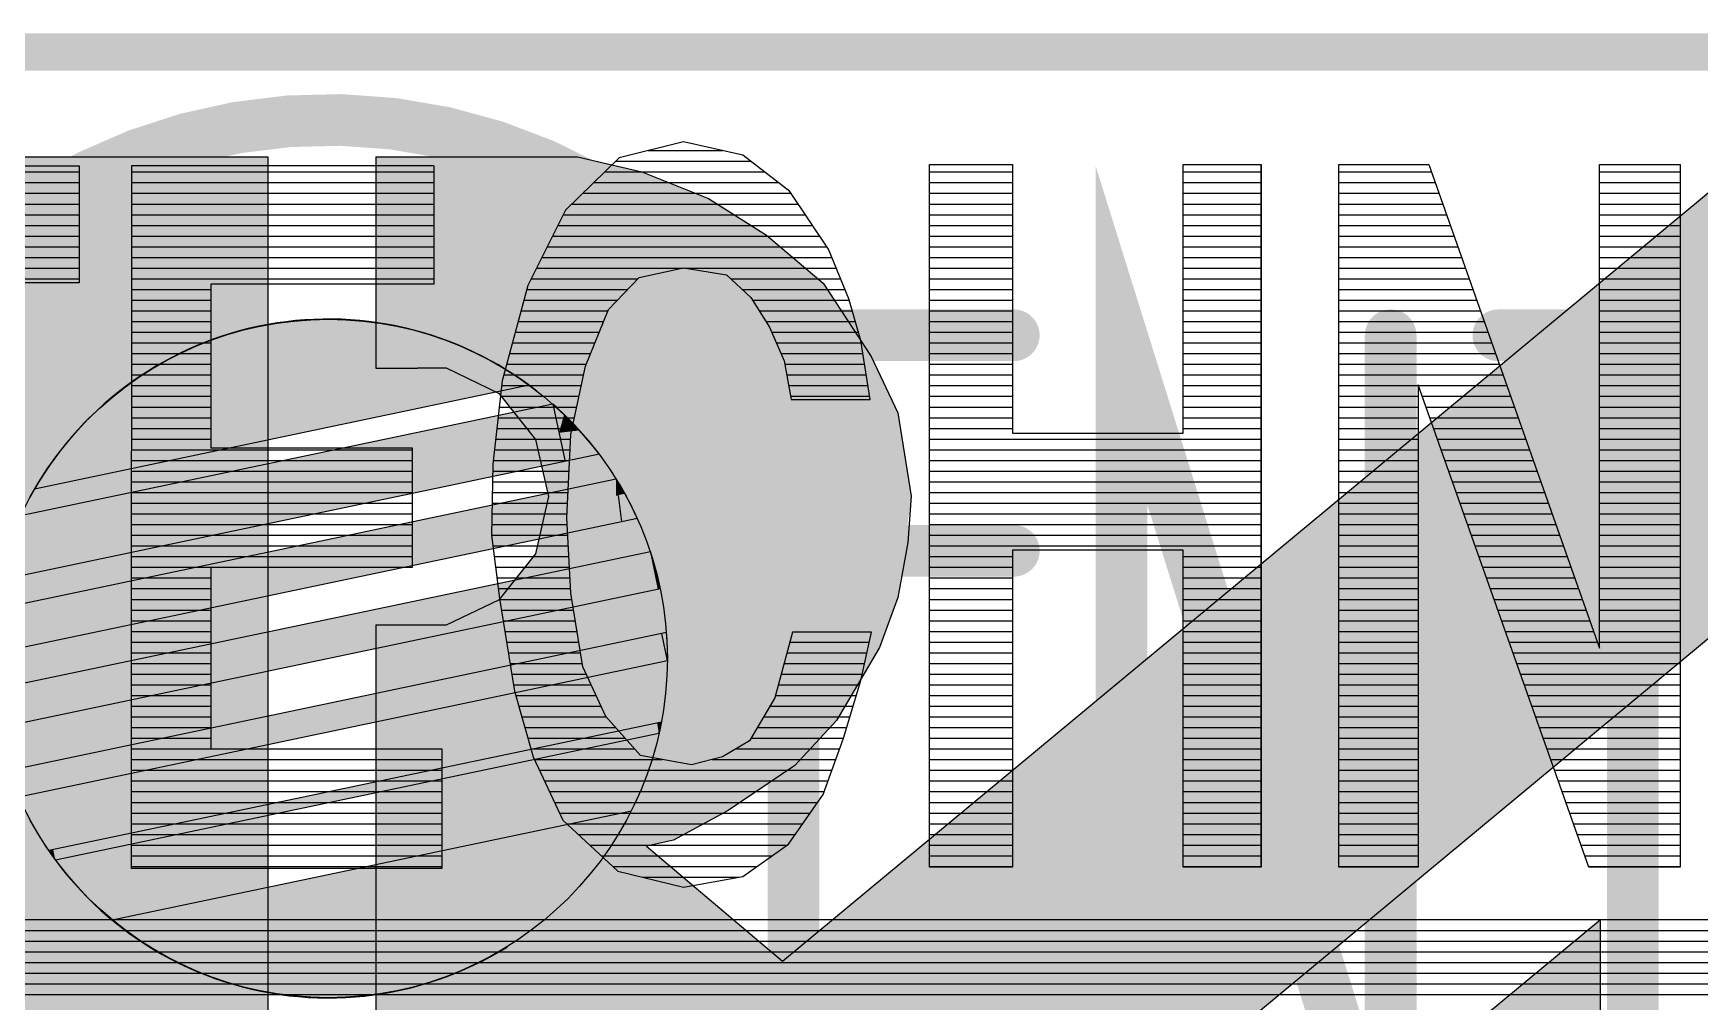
# Model space of a CAD drawing. Header units: inches. Extents: x 2625 to 3066, y 1222 to 1501.
# Drawn here: x 2754.82 to 2778.69, y 1238.63 to 1252.49 of the extents above; entities that cross this region are included whole.
import ezdxf

# ---------------------------------------------------------------- set-up
doc = ezdxf.new("R2010")
doc.units = ezdxf.units.IN
doc.header["$MEASUREMENT"] = 0
for name, color, linetype in [('WLogo Century', 7, 'Continuous'), ('WLogo RAE', 7, 'Continuous'), ('WLogoTSI', 7, 'Continuous')]:
    doc.layers.add(name, color=color, linetype=linetype)

# ---------------------------------------------------------------- blocks, each defined once
blk = doc.blocks.new('L-C')
for p, q in [((0.60085, 1.33411), (0.52679, 1.68703)), ((0.61867, 1.34107), (0.54591, 1.68782)), ((0.63969, 1.35247), (0.56974, 1.68583)), ((0.55766, 1.32544), (0.48376, 1.67761)), ((0.58107, 1.32877), (0.50653, 1.68396)), ((0.65298, 1.36143), (0.58551, 1.68297)), ((0.5425, 1.32491), (0.46966, 1.672)), ((0.67979, 1.38623), (0.62003, 1.67105)), ((0.68988, 1.39894), (0.63437, 1.66346)), ((0.50374, 1.32957), (0.43601, 1.65235)), ((0.50985, 1.32825), (0.44111, 1.65582)), ((0.46221, 1.34429), (0.40394, 1.62198)), ((0.67979, 1.38623), (0.64913, 1.37979)), ((0.63969, 1.35247), (0.61687, 1.34965)), ((0.5425, 1.32491), (0.55712, 1.32798)), ((0.5425, 1.32491), (0.55712, 1.32798)), ((0.60085, 1.33411), (0.58083, 1.32991)), ((0.60085, 1.33411), (0.58083, 1.32991))]:
    blk.add_line(p, q)
at = {"const_width": 0.02764}
blk.add_lwpolyline([(0.76397, 1.32076, 2.151009), (0.32363, 1.32076, 2.25)], format="xyb", dxfattribs=at)
at = {"const_width": 0.01382}
for points in [[(0.76397, 1.32767, 1), (0.76397, 1.31384, 1)], [(0.60139, 1.14667, 1), (0.60139, 1.13285, 1)], [(0.71658, 1.14667, 1), (0.71658, 1.13285, 1)], [(0.71658, 1.08908, 1), (0.71658, 1.07526, 1)], [(0.71658, 0.9451, 1), (0.71658, 0.93127, 1)], [(0.71658, 0.8875, 1), (0.71658, 0.87368, 1)]]:
    blk.add_lwpolyline(points, format="xyb", close=True, dxfattribs=at)
at = {"const_width": 0.02764}
for points in [[(0.25583, 1.13976), (0.25583, 1.25757), (0.71658, 1.25757), (0.71658, 1.13976)], [(0.60139, 1.25757), (0.60139, 1.13976)], [(0.71658, 0.93818), (0.25583, 0.93818), (0.71658, 1.08217), (0.25583, 1.08217)], [(0.71658, 0.88059), (0.71658, 0.73661)], [(0.71658, 0.8086), (0.25583, 0.8086)]]:
    blk.add_lwpolyline(points, dxfattribs=at)
blk.add_circle((0.5438, 1.50637), 0.18133)
for centre, radius, start, end in [((0.5438, 1.50637), 0.18146, 108.99781, 211.85418), ((0.5438, 1.50637), 0.18146, 123.47159, 126.44222), ((0.54418, 1.50645), 0.18108, 321.96124, 61.74085), ((0.5438, 1.50637), 0.18146, 306.9897, 318.54113), ((0.5438, 1.50637), 0.18146, 294.36867, 303.739), ((0.52637, 1.41911), 0.09235, 255.81673, 259.69463), ((0.5438, 1.50637), 0.18146, 281.85105, 288.32231), ((0.5438, 1.50637), 0.18146, 269.58771, 274.37892)]:
    blk.add_arc(centre, radius, start, end)
for points in [[(0.52679, 1.68703), (0.60085, 1.33411), (0.50677, 1.68283), (0.58083, 1.32991)], [(0.56974, 1.68583), (0.63969, 1.35247), (0.54771, 1.67924), (0.61687, 1.34965)], [(0.48429, 1.67507), (0.55712, 1.32798), (0.46966, 1.672), (0.5425, 1.32491)], [(0.62003, 1.67105), (0.67979, 1.38623), (0.58936, 1.66461), (0.64913, 1.37979)], [(0.66213, 1.5312), (0.63437, 1.66346), (0.66213, 1.5312), (0.65078, 1.65295)], [(0.43601, 1.65235), (0.44159, 1.65352), (0.43601, 1.65235), (0.44111, 1.65582)], [(0.44159, 1.65352), (0.50937, 1.33055), (0.43601, 1.65235), (0.50374, 1.32957)], [(0.66213, 1.5312), (0.65078, 1.65295), (0.66213, 1.5312), (0.66702, 1.63958)], [(0.66213, 1.5312), (0.66702, 1.63958), (0.66213, 1.5312), (0.68028, 1.62596)], [(0.66213, 1.5312), (0.68028, 1.62596), (0.66213, 1.5312), (0.69367, 1.60868)], [(0.43307, 1.48313), (0.40394, 1.62198), (0.43307, 1.48313), (0.38693, 1.59758)], [(0.66213, 1.5312), (0.69367, 1.60868), (0.66213, 1.5312), (0.70479, 1.5901)], [(0.43307, 1.48313), (0.38693, 1.59758), (0.43307, 1.48313), (0.37743, 1.57881)], [(0.66213, 1.5312), (0.70479, 1.5901), (0.66213, 1.5312), (0.71189, 1.57473)], [(0.43307, 1.48313), (0.37743, 1.57881), (0.43307, 1.48313), (0.37076, 1.56101)], [(0.66213, 1.5312), (0.71189, 1.57473), (0.66213, 1.5312), (0.71799, 1.55724)], [(0.43307, 1.48313), (0.37076, 1.56101), (0.43307, 1.48313), (0.36545, 1.53981)], [(0.66213, 1.5312), (0.71799, 1.55724), (0.66213, 1.5312), (0.7214, 1.54364)], [(0.66213, 1.5312), (0.72374, 1.52981), (0.66213, 1.5312), (0.7214, 1.54364)], [(0.43307, 1.48313), (0.36545, 1.53981), (0.43307, 1.48313), (0.36273, 1.51832)], [(0.66213, 1.5312), (0.72216, 1.47293), (0.66213, 1.5312), (0.72487, 1.49442)], [(0.66213, 1.5312), (0.71018, 1.43393), (0.66213, 1.5312), (0.71684, 1.45172)], [(0.66213, 1.5312), (0.70067, 1.41516), (0.66213, 1.5312), (0.71018, 1.43393)], [(0.66213, 1.5312), (0.68988, 1.39894), (0.66213, 1.5312), (0.70067, 1.41516)], [(0.66213, 1.5312), (0.71684, 1.45172), (0.66213, 1.5312), (0.72216, 1.47293)], [(0.66213, 1.5312), (0.7252, 1.51134), (0.66213, 1.5312), (0.72374, 1.52981)], [(0.66213, 1.5312), (0.72487, 1.49442), (0.66213, 1.5312), (0.7252, 1.51134)], [(0.43307, 1.48313), (0.36273, 1.51832), (0.43307, 1.48313), (0.36241, 1.5014)], [(0.43307, 1.48313), (0.36241, 1.5014), (0.43307, 1.48313), (0.36386, 1.48293)], [(0.43307, 1.48313), (0.36386, 1.48293), (0.43307, 1.48313), (0.36621, 1.4691)], [(0.43307, 1.48313), (0.36961, 1.4555), (0.43307, 1.48313), (0.36621, 1.4691)], [(0.43307, 1.48313), (0.37571, 1.43801), (0.43307, 1.48313), (0.36961, 1.4555)], [(0.43307, 1.48313), (0.38281, 1.42264), (0.43307, 1.48313), (0.37571, 1.43801)], [(0.43307, 1.48313), (0.39393, 1.40405), (0.43307, 1.48313), (0.38281, 1.42264)], [(0.43307, 1.48313), (0.40732, 1.38678), (0.43307, 1.48313), (0.39393, 1.40405)], [(0.43307, 1.48313), (0.42058, 1.37316), (0.43307, 1.48313), (0.40732, 1.38678)], [(0.43307, 1.48313), (0.43683, 1.35979), (0.43307, 1.48313), (0.42058, 1.37316)], [(0.43307, 1.48313), (0.46221, 1.34429), (0.43307, 1.48313), (0.43683, 1.35979)], [(0.66446, 1.38301), (0.6611, 1.36791), (0.64913, 1.37979), (0.65298, 1.36143)], [(0.66446, 1.38301), (0.66573, 1.37197), (0.66446, 1.38301), (0.6611, 1.36791)], [(0.66446, 1.38301), (0.67979, 1.38623), (0.66446, 1.38301), (0.6743, 1.38028)], [(0.66446, 1.38301), (0.6743, 1.38028), (0.66446, 1.38301), (0.66987, 1.37585)], [(0.66446, 1.38301), (0.66987, 1.37585), (0.66446, 1.38301), (0.66573, 1.37197)], [(0.63193, 1.34774), (0.63073, 1.35256), (0.61867, 1.34107), (0.61687, 1.34965)], [(0.63073, 1.35256), (0.63969, 1.35247), (0.63073, 1.35256), (0.63196, 1.34776)], [(0.50374, 1.32957), (0.50937, 1.33055), (0.50374, 1.32957), (0.50985, 1.32825)], [(0.5425, 1.32491), (0.55712, 1.32798), (0.5425, 1.32491), (0.55766, 1.32544)], [(0.59084, 1.33201), (0.58083, 1.32991), (0.59103, 1.33116), (0.58107, 1.32877)], [(0.59084, 1.33201), (0.60085, 1.33411), (0.59084, 1.33201), (0.5907, 1.33107)]]:
    blk.add_solid(points)
blk = doc.blocks.new('L-RAE')
for p, q in [((0.82035, 1.70561), (0.82035, 1.54061)), ((0.82035, 1.54061), (0.27035, 1.54061)), ((0.57007, 1.48296), (0.35872, 1.48296)), ((0.57007, 1.48296), (0.57007, 1.4607)), ((0.82035, 1.48296), (0.70726, 1.48296)), ((0.70726, 1.48296), (0.70726, 1.4607)), ((0.82035, 1.48296), (0.82035, 1.37496)), ((0.82035, 1.37496), (0.81223, 1.34065)), ((0.45183, 1.33817), (0.39031, 1.26541)), ((0.45495, 1.32375), (0.45183, 1.33817)), ((0.81223, 1.34065), (0.79801, 1.30507)), ((0.47094, 1.29439), (0.45495, 1.32375)), ((0.79801, 1.30507), (0.77846, 1.27394)), ((0.49494, 1.25882), (0.47094, 1.29439)), ((0.77846, 1.27394), (0.75269, 1.24369)), ((0.39031, 1.26541), (0.82035, 0.74717)), ((0.51894, 1.23658), (0.49494, 1.25882)), ((0.75269, 1.24369), (0.71358, 1.2179)), ((0.55804, 1.21345), (0.51894, 1.23658)), ((0.58471, 1.20367), (0.55804, 1.21345)), ((0.71358, 1.2179), (0.68336, 1.20367)), ((0.61404, 1.19833), (0.58471, 1.20367)), ((0.68336, 1.20367), (0.63892, 1.19655)), ((0.63892, 1.19655), (0.61404, 1.19833)), ((0.27715, 1.11466), (0.5821, 0.74717)), ((0.22484, 1.05423), (0.41262, 0.82795)), ((0.22484, 0.82795), (0.41262, 0.82795))]:
    blk.add_line(p, q)
blk.add_lwpolyline([(0.57007, 1.4607), (0.57007, 1.44504), (0.58366, 1.41683), (0.60814, 1.3973), (0.63867, 1.39034), (0.6692, 1.3973), (0.69368, 1.41683), (0.70726, 1.44504), (0.70726, 1.4607)])
for points in [[(0.27035, 1.70561), (0.27035, 1.54061), (0.82035, 1.70561), (0.82035, 1.54061)], [(0.35872, 1.48296), (0.27715, 1.38648), (0.57007, 1.48296), (0.57007, 1.44504)], [(0.70726, 1.48296), (0.70726, 1.44504), (0.82035, 1.48296), (0.82035, 1.37496)], [(0.27715, 1.38648), (0.45183, 1.33817), (0.57007, 1.44504), (0.45183, 1.33817)], [(0.57007, 1.44504), (0.58366, 1.41683), (0.45183, 1.33817), (0.45495, 1.32375)], [(0.70726, 1.44504), (0.69368, 1.41683), (0.82035, 1.37496), (0.81223, 1.34065)], [(0.45495, 1.32375), (0.47094, 1.29439), (0.58366, 1.41683), (0.47094, 1.29439)], [(0.49494, 1.25882), (0.47094, 1.29439), (0.58366, 1.41683), (0.47094, 1.29439)], [(0.51894, 1.23658), (0.49494, 1.25882), (0.60814, 1.3973), (0.58366, 1.41683)], [(0.69368, 1.41683), (0.6692, 1.3973), (0.81223, 1.34065), (0.79801, 1.30507)], [(0.55804, 1.21345), (0.51894, 1.23658), (0.60814, 1.3973), (0.51894, 1.23658)], [(0.58471, 1.20367), (0.55804, 1.21345), (0.60814, 1.3973), (0.55804, 1.21345)], [(0.63892, 1.19655), (0.58471, 1.20367), (0.63867, 1.39034), (0.60814, 1.3973)], [(0.6692, 1.3973), (0.63867, 1.39034), (0.79801, 1.30507), (0.6692, 1.3973)], [(0.79801, 1.30507), (0.6692, 1.3973), (0.6692, 1.3973), (0.63867, 1.39034)], [(0.6692, 1.3973), (0.63867, 1.39034), (0.75269, 1.24369), (0.71358, 1.2179)], [(0.79801, 1.30507), (0.77846, 1.27394), (0.6692, 1.3973), (0.77846, 1.27394)], [(0.77846, 1.27394), (0.75269, 1.24369), (0.6692, 1.3973), (0.75269, 1.24369)], [(0.27715, 1.38648), (0.39031, 1.26541), (0.45183, 1.33817), (0.39031, 1.26541)], [(0.27715, 1.38648), (0.27715, 1.11466), (0.39031, 1.26541), (0.27715, 1.11466)], [(0.71358, 1.2179), (0.68336, 1.20367), (0.63867, 1.39034), (0.68336, 1.20367)], [(0.68336, 1.20367), (0.63892, 1.19655), (0.63867, 1.39034), (0.63892, 1.19655)], [(0.39031, 1.26541), (0.27715, 1.11466), (0.82035, 0.74717), (0.5821, 0.74717)], [(0.22484, 1.05423), (0.41262, 0.82795), (0.22484, 0.91953), (0.41262, 0.82795)], [(0.18736, 0.86717), (0.22484, 0.82795), (0.33386, 0.92285), (0.41262, 0.82795)]]:
    blk.add_solid(points)
blk = doc.blocks.new('*X3')
at = {"color": 0}
for p, q in [((0.90625, 7.65), (2.84375, 7.65)), ((0.90625, 7.64375), (2.84375, 7.64375)), ((0.90625, 7.6375), (2.84375, 7.6375)), ((0.90625, 7.63125), (2.84375, 7.63125)), ((0.90625, 7.625), (2.84375, 7.625)), ((0.90625, 7.61875), (2.84375, 7.61875)), ((0.90625, 7.6125), (2.84375, 7.6125))]:
    blk.add_line(p, q, dxfattribs=at)
blk = doc.blocks.new('*X8')
at = {"color": 0}
for p, q in [((1.85008, 8.09375), (1.90426, 8.09375)), ((1.85008, 8.0875), (1.90647, 8.0875)), ((2.00256, 8.09375), (2.04972, 8.09375)), ((2.00256, 8.0875), (2.04972, 8.0875)), ((1.85008, 8.08125), (1.90867, 8.08125)), ((2.00256, 8.08125), (2.04972, 8.08125)), ((1.85008, 8.075), (1.91088, 8.075)), ((1.85008, 8.06875), (1.91309, 8.06875)), ((2.00256, 8.075), (2.04972, 8.075)), ((2.00256, 8.06875), (2.04972, 8.06875)), ((1.85008, 8.0625), (1.91529, 8.0625)), ((1.85008, 8.05625), (1.9175, 8.05625)), ((2.00256, 8.0625), (2.04972, 8.0625)), ((2.00256, 8.05625), (2.04972, 8.05625)), ((1.85008, 8.05), (1.9197, 8.05)), ((2.00256, 8.05), (2.04972, 8.05)), ((1.85008, 8.04375), (1.92191, 8.04375)), ((1.85008, 8.0375), (1.92411, 8.0375)), ((2.00256, 8.04375), (2.04972, 8.04375)), ((2.00256, 8.0375), (2.04972, 8.0375)), ((1.85008, 8.03125), (1.92632, 8.03125)), ((2.00256, 8.03125), (2.04972, 8.03125)), ((1.85008, 8.025), (1.92853, 8.025)), ((1.85008, 8.01875), (1.93073, 8.01875)), ((2.00256, 8.025), (2.04972, 8.025)), ((2.00256, 8.01875), (2.04972, 8.01875)), ((1.85008, 8.0125), (1.93294, 8.0125)), ((2.00256, 8.0125), (2.04972, 8.0125)), ((1.85008, 8.00625), (1.93514, 8.00625)), ((1.85008, 8), (1.93735, 8)), ((2.00256, 8.00625), (2.04972, 8.00625)), ((2.00256, 8), (2.04972, 8)), ((1.85008, 7.99375), (1.93955, 7.99375)), ((1.85008, 7.9875), (1.94176, 7.9875)), ((2.00256, 7.99375), (2.04972, 7.99375)), ((2.00256, 7.9875), (2.04972, 7.9875)), ((1.85008, 7.98125), (1.94397, 7.98125)), ((2.00256, 7.98125), (2.04972, 7.98125)), ((1.85008, 7.975), (1.94617, 7.975)), ((1.85008, 7.96875), (1.89645, 7.96875)), ((1.89661, 7.96875), (1.94838, 7.96875)), ((2.00256, 7.975), (2.04972, 7.975)), ((2.00256, 7.96875), (2.04972, 7.96875)), ((1.85008, 7.9625), (1.89645, 7.9625)), ((1.89883, 7.9625), (1.95058, 7.9625)), ((2.00256, 7.9625), (2.04972, 7.9625)), ((1.85008, 7.95625), (1.89645, 7.95625)), ((1.85008, 7.95), (1.89645, 7.95)), ((1.90104, 7.95625), (1.95279, 7.95625)), ((1.90325, 7.95), (1.95499, 7.95)), ((2.00256, 7.95625), (2.04972, 7.95625)), ((2.00256, 7.95), (2.04972, 7.95)), ((1.85008, 7.94375), (1.89645, 7.94375)), ((1.90546, 7.94375), (1.9572, 7.94375)), ((2.00256, 7.94375), (2.04972, 7.94375)), ((1.85008, 7.9375), (1.89645, 7.9375)), ((1.85008, 7.93125), (1.89645, 7.93125)), ((1.90767, 7.9375), (1.9594, 7.9375)), ((1.90988, 7.93125), (1.96161, 7.93125)), ((2.00256, 7.9375), (2.04972, 7.9375)), ((2.00256, 7.93125), (2.04972, 7.93125)), ((1.85008, 7.925), (1.89645, 7.925)), ((1.9121, 7.925), (1.96382, 7.925)), ((2.00256, 7.925), (2.04972, 7.925)), ((1.85008, 7.91875), (1.89645, 7.91875)), ((1.85008, 7.9125), (1.89645, 7.9125)), ((1.91431, 7.91875), (1.96602, 7.91875)), ((1.91652, 7.9125), (1.96823, 7.9125)), ((2.00256, 7.91875), (2.04972, 7.91875)), ((2.00256, 7.9125), (2.04972, 7.9125)), ((1.85008, 7.90625), (1.89645, 7.90625)), ((1.85008, 7.9), (1.89645, 7.9)), ((1.91873, 7.90625), (1.97043, 7.90625)), ((1.92094, 7.9), (1.97264, 7.9)), ((2.00256, 7.90625), (2.04972, 7.90625)), ((2.00256, 7.9), (2.04972, 7.9)), ((1.85008, 7.89375), (1.89645, 7.89375)), ((1.92316, 7.89375), (1.97484, 7.89375)), ((2.00256, 7.89375), (2.04972, 7.89375)), ((1.85008, 7.8875), (1.89645, 7.8875)), ((1.85008, 7.88125), (1.89645, 7.88125)), ((1.92537, 7.8875), (1.97705, 7.8875)), ((1.92758, 7.88125), (1.97926, 7.88125)), ((2.00256, 7.8875), (2.04972, 7.8875)), ((2.00256, 7.88125), (2.04972, 7.88125)), ((1.85008, 7.875), (1.89645, 7.875)), ((1.92979, 7.875), (1.98146, 7.875)), ((2.00256, 7.875), (2.04972, 7.875)), ((1.85008, 7.86875), (1.89645, 7.86875)), ((1.85008, 7.8625), (1.89645, 7.8625)), ((1.932, 7.86875), (1.98367, 7.86875)), ((1.93421, 7.8625), (1.98587, 7.8625)), ((2.00256, 7.86875), (2.04972, 7.86875)), ((2.00256, 7.8625), (2.04972, 7.8625)), ((1.85008, 7.85625), (1.89645, 7.85625)), ((1.93643, 7.85625), (1.98808, 7.85625)), ((2.00256, 7.85625), (2.04972, 7.85625)), ((1.85008, 7.85), (1.89645, 7.85)), ((1.85008, 7.84375), (1.89645, 7.84375)), ((1.93864, 7.85), (1.99028, 7.85)), ((1.94085, 7.84375), (1.99249, 7.84375)), ((2.00256, 7.85), (2.04972, 7.85)), ((2.00256, 7.84375), (2.04972, 7.84375)), ((1.85008, 7.8375), (1.89645, 7.8375)), ((1.94306, 7.8375), (1.99469, 7.8375)), ((2.00256, 7.8375), (2.04972, 7.8375)), ((1.85008, 7.83125), (1.89645, 7.83125)), ((1.85008, 7.825), (1.89645, 7.825)), ((1.94527, 7.83125), (1.9969, 7.83125)), ((1.94749, 7.825), (1.99911, 7.825)), ((2.00256, 7.83125), (2.04972, 7.83125)), ((2.00256, 7.825), (2.04972, 7.825)), ((1.85008, 7.81875), (1.89645, 7.81875)), ((1.85008, 7.8125), (1.89645, 7.8125)), ((1.9497, 7.81875), (2.00131, 7.81875)), ((1.95191, 7.8125), (2.04972, 7.8125)), ((2.00256, 7.81875), (2.04972, 7.81875)), ((1.85008, 7.80625), (1.89645, 7.80625)), ((1.95412, 7.80625), (2.04972, 7.80625)), ((1.85008, 7.8), (1.89645, 7.8)), ((1.85008, 7.79375), (1.89645, 7.79375)), ((1.95633, 7.8), (2.04972, 7.8)), ((1.95854, 7.79375), (2.04972, 7.79375)), ((1.85008, 7.7875), (1.89645, 7.7875)), ((1.96076, 7.7875), (2.04972, 7.7875)), ((1.85008, 7.78125), (1.89645, 7.78125)), ((1.85008, 7.775), (1.89645, 7.775)), ((1.96297, 7.78125), (2.04972, 7.78125)), ((1.96518, 7.775), (2.04972, 7.775)), ((1.85008, 7.76875), (1.89645, 7.76875)), ((1.96739, 7.76875), (2.04972, 7.76875)), ((1.85008, 7.7625), (1.89645, 7.7625)), ((1.85008, 7.75625), (1.89645, 7.75625)), ((1.9696, 7.7625), (2.04972, 7.7625)), ((1.97181, 7.75625), (2.04972, 7.75625)), ((1.85008, 7.75), (1.89645, 7.75)), ((1.85008, 7.74375), (1.89645, 7.74375)), ((1.97403, 7.75), (2.04972, 7.75)), ((1.97624, 7.74375), (2.04972, 7.74375)), ((1.85008, 7.7375), (1.89645, 7.7375)), ((1.97845, 7.7375), (2.04972, 7.7375)), ((1.85008, 7.73125), (1.89645, 7.73125)), ((1.85008, 7.725), (1.89645, 7.725)), ((1.98066, 7.73125), (2.04972, 7.73125)), ((1.98287, 7.725), (2.04972, 7.725)), ((1.85008, 7.71875), (1.89645, 7.71875)), ((1.98509, 7.71875), (2.04972, 7.71875)), ((1.85008, 7.7125), (1.89645, 7.7125)), ((1.85008, 7.70625), (1.89645, 7.70625)), ((1.9873, 7.7125), (2.04972, 7.7125)), ((1.98951, 7.70625), (2.04972, 7.70625)), ((1.85008, 7.7), (1.89645, 7.7)), ((1.99172, 7.7), (2.04972, 7.7)), ((1.85008, 7.69375), (1.89645, 7.69375)), ((1.85008, 7.6875), (1.89645, 7.6875)), ((1.99393, 7.69375), (2.04972, 7.69375)), ((1.99614, 7.6875), (2.04972, 7.6875))]:
    blk.add_line(p, q, dxfattribs=at)
blk = doc.blocks.new('*X6')
at = {"color": 0}
for p, q in [((1.44578, 8.10625), (1.4893, 8.10625)), ((1.42673, 8.1), (1.50572, 8.1)), ((1.4139, 8.0875), (1.52193, 8.0875)), ((1.42031, 8.09375), (1.51383, 8.09375)), ((1.40749, 8.08125), (1.52935, 8.08125)), ((1.39603, 8.06875), (1.53778, 8.06875)), ((1.40108, 8.075), (1.53356, 8.075)), ((1.38978, 8.05625), (1.54621, 8.05625)), ((1.39291, 8.0625), (1.542, 8.0625)), ((1.38666, 8.05), (1.55043, 8.05)), ((1.3804, 8.0375), (1.46617, 8.0375)), ((1.38353, 8.04375), (1.55335, 8.04375)), ((1.46696, 8.0375), (1.55588, 8.0375)), ((1.37728, 8.03125), (1.43978, 8.03125)), ((1.49419, 8.03125), (1.55842, 8.03125)), ((1.37303, 8.01875), (1.4278, 8.01875)), ((1.3747, 8.025), (1.43379, 8.025)), ((1.50081, 8.025), (1.56095, 8.025)), ((1.50678, 8.01875), (1.5634, 8.01875)), ((1.37135, 8.0125), (1.4222, 8.0125)), ((1.51076, 8.0125), (1.56522, 8.0125)), ((1.36801, 8), (1.41714, 8)), ((1.36968, 8.00625), (1.41967, 8.00625)), ((1.51474, 8.00625), (1.56703, 8.00625)), ((1.51813, 8), (1.56885, 8)), ((1.36466, 7.9875), (1.41208, 7.9875)), ((1.36633, 7.99375), (1.41461, 7.99375)), ((1.52088, 7.99375), (1.57048, 7.99375)), ((1.52363, 7.9875), (1.57147, 7.9875)), ((1.36299, 7.98125), (1.40955, 7.98125)), ((1.52582, 7.98125), (1.57247, 7.98125)), ((1.36008, 7.96875), (1.40665, 7.96875)), ((1.36131, 7.975), (1.408, 7.975)), ((1.5269, 7.975), (1.57346, 7.975)), ((1.52798, 7.96875), (1.57446, 7.96875)), ((1.35937, 7.9625), (1.40531, 7.9625)), ((1.52905, 7.9625), (1.57545, 7.9625)), ((1.35796, 7.95), (1.40261, 7.95)), ((1.35866, 7.95625), (1.40396, 7.95625)), ((1.35725, 7.94375), (1.40126, 7.94375)), ((1.35584, 7.93125), (1.40005, 7.93125)), ((1.35655, 7.9375), (1.40035, 7.9375)), ((1.35514, 7.925), (1.39975, 7.925)), ((1.3547, 7.9125), (1.39914, 7.9125)), ((1.35482, 7.91875), (1.39945, 7.91875)), ((1.35446, 7.9), (1.39854, 7.9)), ((1.35458, 7.90625), (1.39884, 7.90625)), ((1.35434, 7.89375), (1.39824, 7.89375)), ((1.35411, 7.88125), (1.39867, 7.88125)), ((1.35423, 7.8875), (1.39833, 7.8875)), ((1.3549, 7.875), (1.399, 7.875)), ((1.3557, 7.86875), (1.39934, 7.86875)), ((1.3565, 7.8625), (1.39967, 7.8625)), ((1.35729, 7.85625), (1.40001, 7.85625)), ((1.35809, 7.85), (1.40034, 7.85)), ((1.35891, 7.84375), (1.40108, 7.84375)), ((1.3599, 7.8375), (1.40211, 7.8375)), ((1.3609, 7.83125), (1.40313, 7.83125)), ((1.3619, 7.825), (1.40415, 7.825)), ((1.36289, 7.81875), (1.40518, 7.81875)), ((1.36389, 7.8125), (1.4062, 7.8125)), ((1.52695, 7.8125), (1.57385, 7.8125)), ((1.52861, 7.81875), (1.57524, 7.81875)), ((1.36489, 7.80625), (1.40722, 7.80625)), ((1.52529, 7.80625), (1.57246, 7.80625)), ((1.36589, 7.8), (1.40949, 7.8)), ((1.36688, 7.79375), (1.41236, 7.79375)), ((1.52197, 7.79375), (1.56947, 7.79375)), ((1.52363, 7.8), (1.57107, 7.8)), ((1.3682, 7.7875), (1.41524, 7.7875)), ((1.52032, 7.7875), (1.56758, 7.7875)), ((1.36999, 7.78125), (1.41811, 7.78125)), ((1.37178, 7.775), (1.42104, 7.775)), ((1.51334, 7.775), (1.5638, 7.775)), ((1.51705, 7.78125), (1.56569, 7.78125)), ((1.37356, 7.76875), (1.42665, 7.76875)), ((1.50963, 7.76875), (1.56191, 7.76875)), ((1.37535, 7.7625), (1.43225, 7.7625)), ((1.37713, 7.75625), (1.43786, 7.75625)), ((1.49711, 7.75625), (1.55778, 7.75625)), ((1.50591, 7.7625), (1.56002, 7.7625)), ((1.37921, 7.75), (1.45412, 7.75)), ((1.38213, 7.74375), (1.55332, 7.74375)), ((1.4833, 7.75), (1.55555, 7.75)), ((1.38506, 7.7375), (1.55109, 7.7375)), ((1.38799, 7.73125), (1.54885, 7.73125)), ((1.39091, 7.725), (1.54504, 7.725)), ((1.39384, 7.71875), (1.54065, 7.71875)), ((1.39807, 7.7125), (1.53625, 7.7125)), ((1.40482, 7.70625), (1.53186, 7.70625)), ((1.41156, 7.7), (1.52711, 7.7)), ((1.41831, 7.69375), (1.51826, 7.69375)), ((1.42505, 7.6875), (1.5094, 7.6875)), ((1.44241, 7.68125), (1.49897, 7.68125))]:
    blk.add_line(p, q, dxfattribs=at)
blk = doc.blocks.new('*X4')
at = {"color": 0}
for p, q in [((0.91237, 8.09375), (1.1128, 8.09375)), ((0.91237, 8.0875), (1.1128, 8.0875)), ((0.91237, 8.08125), (1.1128, 8.08125)), ((0.91237, 8.075), (1.1128, 8.075)), ((0.91237, 8.06875), (1.1128, 8.06875)), ((0.91237, 8.0625), (1.1128, 8.0625)), ((0.91237, 8.05625), (1.1128, 8.05625)), ((0.91237, 8.05), (1.1128, 8.05)), ((0.91237, 8.04375), (1.1128, 8.04375)), ((0.91237, 8.0375), (1.1128, 8.0375)), ((0.91237, 8.03125), (1.1128, 8.03125)), ((0.98861, 8.025), (1.03578, 8.025)), ((0.98861, 8.01875), (1.03578, 8.01875)), ((0.98861, 8.0125), (1.03578, 8.0125)), ((0.98861, 8.00625), (1.03578, 8.00625)), ((0.98861, 8), (1.03578, 8)), ((0.98861, 7.99375), (1.03578, 7.99375)), ((0.98861, 7.9875), (1.03578, 7.9875)), ((0.98861, 7.98125), (1.03578, 7.98125)), ((0.98861, 7.975), (1.03578, 7.975)), ((0.98861, 7.96875), (1.03578, 7.96875)), ((0.98861, 7.9625), (1.03578, 7.9625)), ((0.98861, 7.95625), (1.03578, 7.95625)), ((0.98861, 7.95), (1.03578, 7.95)), ((0.98861, 7.94375), (1.03578, 7.94375)), ((0.98861, 7.9375), (1.03578, 7.9375)), ((0.98861, 7.93125), (1.03578, 7.93125)), ((0.98861, 7.925), (1.03578, 7.925)), ((0.98861, 7.91875), (1.03578, 7.91875)), ((0.98861, 7.9125), (1.03578, 7.9125)), ((0.98861, 7.90625), (1.03578, 7.90625)), ((0.98861, 7.9), (1.03578, 7.9)), ((0.98861, 7.89375), (1.03578, 7.89375)), ((0.98861, 7.8875), (1.03578, 7.8875)), ((0.98861, 7.88125), (1.03578, 7.88125)), ((0.98861, 7.875), (1.03578, 7.875)), ((0.98861, 7.86875), (1.03578, 7.86875)), ((0.98861, 7.8625), (1.03578, 7.8625)), ((0.98861, 7.85625), (1.03578, 7.85625)), ((0.98861, 7.85), (1.03578, 7.85)), ((0.98861, 7.84375), (1.03578, 7.84375)), ((0.98861, 7.8375), (1.03578, 7.8375)), ((0.98861, 7.83125), (1.03578, 7.83125)), ((0.98861, 7.825), (1.03578, 7.825)), ((0.98861, 7.81875), (1.03578, 7.81875)), ((0.98861, 7.8125), (1.03578, 7.8125)), ((0.98861, 7.80625), (1.03578, 7.80625)), ((0.98861, 7.8), (1.03578, 7.8)), ((0.98861, 7.79375), (1.03578, 7.79375)), ((0.98861, 7.7875), (1.03578, 7.7875)), ((0.98861, 7.78125), (1.03578, 7.78125)), ((0.98861, 7.775), (1.03578, 7.775)), ((0.98861, 7.76875), (1.03578, 7.76875)), ((0.98861, 7.7625), (1.03578, 7.7625)), ((0.98861, 7.75625), (1.03578, 7.75625)), ((0.98861, 7.75), (1.03578, 7.75)), ((0.98861, 7.74375), (1.03578, 7.74375)), ((0.98861, 7.7375), (1.03578, 7.7375)), ((0.98861, 7.73125), (1.03578, 7.73125)), ((0.98861, 7.725), (1.03578, 7.725)), ((0.98861, 7.71875), (1.03578, 7.71875)), ((0.98861, 7.7125), (1.03578, 7.7125)), ((0.98861, 7.70625), (1.03578, 7.70625)), ((0.98861, 7.7), (1.03578, 7.7)), ((0.98861, 7.69375), (1.03578, 7.69375)), ((0.98861, 7.6875), (1.03578, 7.6875))]:
    blk.add_line(p, q, dxfattribs=at)
blk = doc.blocks.new('*X5')
at = {"color": 0}
for p, q in [((1.14346, 8.09375), (1.32031, 8.09375)), ((1.14346, 8.0875), (1.32031, 8.0875)), ((1.14346, 8.08125), (1.32031, 8.08125)), ((1.14346, 8.075), (1.32031, 8.075)), ((1.14346, 8.06875), (1.32031, 8.06875)), ((1.14346, 8.0625), (1.32031, 8.0625)), ((1.14346, 8.05625), (1.32031, 8.05625)), ((1.14346, 8.05), (1.32031, 8.05)), ((1.14346, 8.04375), (1.32031, 8.04375)), ((1.14346, 8.0375), (1.32031, 8.0375)), ((1.14346, 8.03125), (1.32031, 8.03125)), ((1.14346, 8.025), (1.18983, 8.025)), ((1.14346, 8.01875), (1.18983, 8.01875)), ((1.14346, 8.0125), (1.18983, 8.0125)), ((1.14346, 8.00625), (1.18983, 8.00625)), ((1.14346, 8), (1.18983, 8)), ((1.14346, 7.99375), (1.18983, 7.99375)), ((1.14346, 7.9875), (1.18983, 7.9875)), ((1.14346, 7.98125), (1.18983, 7.98125)), ((1.14346, 7.975), (1.18983, 7.975)), ((1.14346, 7.96875), (1.18983, 7.96875)), ((1.14346, 7.9625), (1.18983, 7.9625)), ((1.14346, 7.95625), (1.18983, 7.95625)), ((1.14346, 7.95), (1.18983, 7.95)), ((1.14346, 7.94375), (1.18983, 7.94375)), ((1.14346, 7.9375), (1.18983, 7.9375)), ((1.14346, 7.93125), (1.30773, 7.93125)), ((1.14346, 7.925), (1.30773, 7.925)), ((1.14346, 7.91875), (1.30773, 7.91875)), ((1.14346, 7.9125), (1.30773, 7.9125)), ((1.14346, 7.90625), (1.30773, 7.90625)), ((1.14346, 7.9), (1.30773, 7.9)), ((1.14346, 7.89375), (1.30773, 7.89375)), ((1.14346, 7.8875), (1.30773, 7.8875)), ((1.14346, 7.88125), (1.30773, 7.88125)), ((1.14346, 7.875), (1.30773, 7.875)), ((1.14346, 7.86875), (1.30773, 7.86875)), ((1.14346, 7.8625), (1.30773, 7.8625)), ((1.14346, 7.85625), (1.18983, 7.85625)), ((1.14346, 7.85), (1.18983, 7.85)), ((1.14346, 7.84375), (1.18983, 7.84375)), ((1.14346, 7.8375), (1.18983, 7.8375)), ((1.14346, 7.83125), (1.18983, 7.83125)), ((1.14346, 7.825), (1.18983, 7.825)), ((1.14346, 7.81875), (1.18983, 7.81875)), ((1.14346, 7.8125), (1.18983, 7.8125)), ((1.14346, 7.80625), (1.18983, 7.80625)), ((1.14346, 7.8), (1.18983, 7.8)), ((1.14346, 7.79375), (1.18983, 7.79375)), ((1.14346, 7.7875), (1.18983, 7.7875)), ((1.14346, 7.78125), (1.18983, 7.78125)), ((1.14346, 7.775), (1.18983, 7.775)), ((1.14346, 7.76875), (1.18983, 7.76875)), ((1.14346, 7.7625), (1.18983, 7.7625)), ((1.14346, 7.75625), (1.32502, 7.75625)), ((1.14346, 7.75), (1.32502, 7.75)), ((1.14346, 7.74375), (1.32502, 7.74375)), ((1.14346, 7.7375), (1.32502, 7.7375)), ((1.14346, 7.73125), (1.32502, 7.73125)), ((1.14346, 7.725), (1.32502, 7.725)), ((1.14346, 7.71875), (1.32502, 7.71875)), ((1.14346, 7.7125), (1.32502, 7.7125)), ((1.14346, 7.70625), (1.32502, 7.70625)), ((1.14346, 7.7), (1.32502, 7.7)), ((1.14346, 7.69375), (1.32502, 7.69375)), ((1.14346, 7.6875), (1.32502, 7.6875))]:
    blk.add_line(p, q, dxfattribs=at)
blk = doc.blocks.new('*X7')
at = {"color": 0}
for p, q in [((1.61034, 8.09375), (1.65908, 8.09375)), ((1.61034, 8.0875), (1.65908, 8.0875)), ((1.7589, 8.09375), (1.80449, 8.09375)), ((1.7589, 8.0875), (1.80449, 8.0875)), ((1.61034, 8.08125), (1.65908, 8.08125)), ((1.7589, 8.08125), (1.80449, 8.08125)), ((1.61034, 8.075), (1.65908, 8.075)), ((1.61034, 8.06875), (1.65908, 8.06875)), ((1.7589, 8.075), (1.80449, 8.075)), ((1.7589, 8.06875), (1.80449, 8.06875)), ((1.61034, 8.0625), (1.65908, 8.0625)), ((1.61034, 8.05625), (1.65908, 8.05625)), ((1.7589, 8.0625), (1.80449, 8.0625)), ((1.7589, 8.05625), (1.80449, 8.05625)), ((1.61034, 8.05), (1.65908, 8.05)), ((1.7589, 8.05), (1.80449, 8.05)), ((1.61034, 8.04375), (1.65908, 8.04375)), ((1.61034, 8.0375), (1.65908, 8.0375)), ((1.7589, 8.04375), (1.80449, 8.04375)), ((1.7589, 8.0375), (1.80449, 8.0375)), ((1.61034, 8.03125), (1.65908, 8.03125)), ((1.7589, 8.03125), (1.80449, 8.03125)), ((1.61034, 8.025), (1.65908, 8.025)), ((1.61034, 8.01875), (1.65908, 8.01875)), ((1.7589, 8.025), (1.80449, 8.025)), ((1.7589, 8.01875), (1.80449, 8.01875)), ((1.61034, 8.0125), (1.65908, 8.0125)), ((1.7589, 8.0125), (1.80449, 8.0125)), ((1.61034, 8.00625), (1.65908, 8.00625)), ((1.61034, 8), (1.65908, 8)), ((1.7589, 8.00625), (1.80449, 8.00625)), ((1.7589, 8), (1.80449, 8)), ((1.61034, 7.99375), (1.65908, 7.99375)), ((1.61034, 7.9875), (1.65908, 7.9875)), ((1.7589, 7.99375), (1.80449, 7.99375)), ((1.7589, 7.9875), (1.80449, 7.9875)), ((1.61034, 7.98125), (1.65908, 7.98125)), ((1.7589, 7.98125), (1.80449, 7.98125)), ((1.61034, 7.975), (1.65908, 7.975)), ((1.61034, 7.96875), (1.65908, 7.96875)), ((1.7589, 7.975), (1.80449, 7.975)), ((1.7589, 7.96875), (1.80449, 7.96875)), ((1.61034, 7.9625), (1.65908, 7.9625)), ((1.7589, 7.9625), (1.80449, 7.9625)), ((1.61034, 7.95625), (1.65908, 7.95625)), ((1.61034, 7.95), (1.65908, 7.95)), ((1.7589, 7.95625), (1.80449, 7.95625)), ((1.7589, 7.95), (1.80449, 7.95)), ((1.61034, 7.94375), (1.65908, 7.94375)), ((1.7589, 7.94375), (1.80449, 7.94375)), ((1.61034, 7.9375), (1.80449, 7.9375)), ((1.61034, 7.93125), (1.80449, 7.93125)), ((1.61034, 7.925), (1.80449, 7.925)), ((1.61034, 7.91875), (1.80449, 7.91875)), ((1.61034, 7.9125), (1.80449, 7.9125)), ((1.61034, 7.90625), (1.80449, 7.90625)), ((1.61034, 7.9), (1.80449, 7.9)), ((1.61034, 7.89375), (1.80449, 7.89375)), ((1.61034, 7.8875), (1.80449, 7.8875)), ((1.61034, 7.88125), (1.80449, 7.88125)), ((1.61034, 7.875), (1.80449, 7.875)), ((1.61034, 7.86875), (1.65908, 7.86875)), ((1.61034, 7.8625), (1.65908, 7.8625)), ((1.7589, 7.86875), (1.80449, 7.86875)), ((1.7589, 7.8625), (1.80449, 7.8625)), ((1.61034, 7.85625), (1.65908, 7.85625)), ((1.7589, 7.85625), (1.80449, 7.85625)), ((1.61034, 7.85), (1.65908, 7.85)), ((1.61034, 7.84375), (1.65908, 7.84375)), ((1.7589, 7.85), (1.80449, 7.85)), ((1.7589, 7.84375), (1.80449, 7.84375)), ((1.61034, 7.8375), (1.65908, 7.8375)), ((1.7589, 7.8375), (1.80449, 7.8375)), ((1.61034, 7.83125), (1.65908, 7.83125)), ((1.61034, 7.825), (1.65908, 7.825)), ((1.7589, 7.83125), (1.80449, 7.83125)), ((1.7589, 7.825), (1.80449, 7.825)), ((1.61034, 7.81875), (1.65908, 7.81875)), ((1.61034, 7.8125), (1.65908, 7.8125)), ((1.7589, 7.81875), (1.80449, 7.81875)), ((1.7589, 7.8125), (1.80449, 7.8125)), ((1.61034, 7.80625), (1.65908, 7.80625)), ((1.7589, 7.80625), (1.80449, 7.80625)), ((1.61034, 7.8), (1.65908, 7.8)), ((1.61034, 7.79375), (1.65908, 7.79375)), ((1.7589, 7.8), (1.80449, 7.8)), ((1.7589, 7.79375), (1.80449, 7.79375)), ((1.61034, 7.7875), (1.65908, 7.7875)), ((1.7589, 7.7875), (1.80449, 7.7875)), ((1.61034, 7.78125), (1.65908, 7.78125)), ((1.61034, 7.775), (1.65908, 7.775)), ((1.7589, 7.78125), (1.80449, 7.78125)), ((1.7589, 7.775), (1.80449, 7.775)), ((1.61034, 7.76875), (1.65908, 7.76875)), ((1.7589, 7.76875), (1.80449, 7.76875)), ((1.61034, 7.7625), (1.65908, 7.7625)), ((1.61034, 7.75625), (1.65908, 7.75625)), ((1.7589, 7.7625), (1.80449, 7.7625)), ((1.7589, 7.75625), (1.80449, 7.75625)), ((1.61034, 7.75), (1.65908, 7.75)), ((1.61034, 7.74375), (1.65908, 7.74375)), ((1.7589, 7.75), (1.80449, 7.75)), ((1.7589, 7.74375), (1.80449, 7.74375)), ((1.61034, 7.7375), (1.65908, 7.7375)), ((1.7589, 7.7375), (1.80449, 7.7375)), ((1.61034, 7.73125), (1.65908, 7.73125)), ((1.61034, 7.725), (1.65908, 7.725)), ((1.7589, 7.73125), (1.80449, 7.73125)), ((1.7589, 7.725), (1.80449, 7.725)), ((1.61034, 7.71875), (1.65908, 7.71875)), ((1.7589, 7.71875), (1.80449, 7.71875)), ((1.61034, 7.7125), (1.65908, 7.7125)), ((1.61034, 7.70625), (1.65908, 7.70625)), ((1.7589, 7.7125), (1.80449, 7.7125)), ((1.7589, 7.70625), (1.80449, 7.70625)), ((1.61034, 7.7), (1.65908, 7.7)), ((1.7589, 7.7), (1.80449, 7.7)), ((1.61034, 7.69375), (1.65908, 7.69375)), ((1.61034, 7.6875), (1.65908, 7.6875)), ((1.7589, 7.69375), (1.80449, 7.69375)), ((1.7589, 7.6875), (1.80449, 7.6875))]:
    blk.add_line(p, q, dxfattribs=at)
blk = doc.blocks.new('L-T')
for p, q in [((0.86201, 1.96794), (0.86201, 1.76751)), ((0.79365, 1.76751), (0.79365, 1.84454)), ((0.86201, 1.76751), (0.79365, 1.76751)), ((0.45108, 1.73686), (0.69544, 1.73686)), ((0.45108, 1.55529), (0.45108, 1.73686)), ((0.86201, 1.73686), (0.69544, 1.73686)), ((0.86201, 1.56001), (0.86201, 1.73686)), ((0.62708, 1.69048), (0.52101, 1.69048)), ((0.52101, 1.69048), (0.52101, 1.55529)), ((0.62708, 1.57258), (0.62708, 1.69048)), ((0.79287, 1.69048), (0.69701, 1.69048)), ((0.69701, 1.69048), (0.69701, 1.57258)), ((0.79287, 1.56001), (0.79287, 1.69048)), ((0.69701, 1.57258), (0.62708, 1.57258)), ((0.52101, 1.55529), (0.45108, 1.55529)), ((0.86201, 1.56001), (0.79287, 1.56001)), ((0.60901, 1.52149), (0.55479, 1.51285)), ((0.64594, 1.52621), (0.60901, 1.52149)), ((0.68758, 1.52542), (0.64594, 1.52621)), ((0.7363, 1.51992), (0.68758, 1.52542)), ((0.55479, 1.51285), (0.51629, 1.50184)), ((0.79208, 1.50499), (0.7363, 1.51992)), ((0.83608, 1.48298), (0.79208, 1.50499)), ((0.51629, 1.50184), (0.47936, 1.48455)), ((0.47936, 1.48455), (0.44951, 1.45232)), ((0.86673, 1.45154), (0.83608, 1.48298)), ((0.53986, 1.4594), (0.56894, 1.47276)), ((0.56894, 1.47276), (0.61215, 1.47983)), ((0.61215, 1.47983), (0.65615, 1.48219)), ((0.65615, 1.48219), (0.70487, 1.47983)), ((0.70487, 1.47983), (0.74494, 1.47119)), ((0.74494, 1.47119), (0.77794, 1.45783)), ((0.51708, 1.43896), (0.53986, 1.4594)), ((0.77794, 1.45783), (0.7968, 1.43975)), ((0.44951, 1.45232), (0.44008, 1.41381)), ((0.87616, 1.41381), (0.86673, 1.45154)), ((0.51158, 1.40909), (0.51708, 1.43896)), ((0.7968, 1.43975), (0.8023, 1.41381)), ((0.44008, 1.41381), (0.44636, 1.37922)), ((0.51629, 1.39101), (0.51158, 1.40909)), ((0.8023, 1.41381), (0.79837, 1.38866)), ((0.8683, 1.37922), (0.87616, 1.41381)), ((0.52572, 1.37529), (0.51629, 1.39101)), ((0.79837, 1.38866), (0.78501, 1.37451)), ((0.44636, 1.37922), (0.46522, 1.3525)), ((0.55086, 1.36036), (0.52572, 1.37529)), ((0.84708, 1.35171), (0.8683, 1.37922)), ((0.78501, 1.37451), (0.76773, 1.3635)), ((0.58937, 1.35014), (0.55086, 1.36036)), ((0.76773, 1.3635), (0.74808, 1.35486)), ((0.46522, 1.3525), (0.49429, 1.33206)), ((0.58937, 1.30377), (0.58937, 1.35014)), ((0.74808, 1.35486), (0.7253, 1.35093)), ((0.7253, 1.35093), (0.7253, 1.30455)), ((0.8133, 1.32892), (0.84708, 1.35171)), ((0.49429, 1.33206), (0.52729, 1.32027)), ((0.78423, 1.31713), (0.8133, 1.32892)), ((0.52729, 1.32027), (0.56108, 1.31006)), ((0.75987, 1.31006), (0.78423, 1.31713)), ((0.56108, 1.31006), (0.58937, 1.30377)), ((0.7253, 1.30455), (0.75987, 1.31006)), ((0.45186, 1.26997), (0.83844, 1.26997)), ((0.45186, 1.22124), (0.45186, 1.26997)), ((0.83844, 1.26997), (0.8628, 1.26997)), ((0.8628, 1.26997), (0.8628, 1.22124)), ((0.63729, 1.22124), (0.45186, 1.22124)), ((0.63729, 1.12142), (0.63729, 1.22124)), ((0.8628, 1.22124), (0.70565, 1.22124)), ((0.70565, 1.22124), (0.70565, 1.12142)), ((0.45186, 1.12142), (0.63729, 1.12142)), ((0.45186, 1.07583), (0.45186, 1.12142)), ((0.70565, 1.12142), (0.8628, 1.12142)), ((0.8628, 1.12142), (0.8628, 1.07583)), ((0.8628, 1.07583), (0.45186, 1.07583)), ((0.45186, 1.07583), (0.8628, 1.07583)), ((0.45186, 1.03024), (0.83608, 1.03024)), ((0.45186, 0.98386), (0.45186, 1.03024)), ((0.83608, 1.03024), (0.8628, 1.03024)), ((0.8628, 1.03024), (0.8628, 0.97758)), ((0.73394, 0.98386), (0.45186, 0.98386)), ((0.45186, 0.88404), (0.73394, 0.98386)), ((0.8628, 0.97758), (0.57994, 0.87775)), ((0.45186, 0.83059), (0.45186, 0.88404)), ((0.57994, 0.87775), (0.8628, 0.87775)), ((0.8628, 0.87775), (0.8628, 0.83059)), ((0.8628, 0.83059), (0.45186, 0.83059))]:
    blk.add_line(p, q)
blk.add_lwpolyline([(0.10848, 1.97407), (0.10848, 0.03657), (0.42098, 0.03657), (0.42098, 1.97407), (0.10848, 1.97407)])
at = {"rotation": 270}
for name in ['*X3', '*X4', '*X5', '*X6', '*X7', '*X8']:
    blk.add_blockref(name, (-7.23527, 2.88032), dxfattribs=at)

msp = doc.modelspace()

# ---------------------------------------------------------------- linework, layer by layer
at = {"color": 7, "linetype": 'Continuous', "lineweight": 20, "const_width": 0.5356}
msp.add_lwpolyline([(3060.5835, 1252.2228), (2739.216, 1252.2228), (2739.216, 1228.7897)], dxfattribs=at)

# ---------------------------------------------------------------- block references
at = {"layer": 'WLogo Century', "color": 7, "linetype": 'Continuous', "lineweight": 20, "xscale": 26.78062499999987, "yscale": 26.78062499999987, "zscale": 26.78062499999987, "rotation": 90}
msp.add_blockref('L-C', (2799.3842, 1228.9773), dxfattribs=at)
at = {"layer": 'WLogo RAE', "color": 7, "linetype": 'Continuous', "lineweight": 20, "xscale": 26.78062499999987, "yscale": 26.78062499999987, "zscale": 26.78062499999987, "rotation": 90}
msp.add_blockref('L-RAE', (2799.4361, 1228.7548), dxfattribs=at)
at = {"layer": 'WLogoTSI', "color": 7, "linetype": 'Continuous', "lineweight": 20, "xscale": 24.4737914456432, "yscale": 24.4737914456432, "zscale": 24.4737914456432, "rotation": 90}
msp.add_blockref('L-T', (2798.7324, 1229.4959), dxfattribs=at)

doc.saveas('drawing.dxf')
